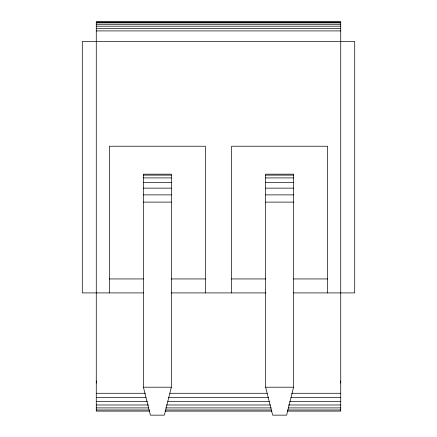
<?xml version="1.0" encoding="UTF-8"?>
<svg xmlns="http://www.w3.org/2000/svg" width="437" height="437" viewBox="0 0 437 437"><rect width="100%" height="100%" fill="white"/><g stroke="black" fill="none" stroke-linecap="round" stroke-linejoin="round"><path stroke-width="0.66" d="M96.266 383.009L96.364 380.966M171.353 387.209L164.367 415.15L150.399 415.15L143.412 387.209L143.412 174.172L171.353 174.172L171.353 387.209L143.412 387.209M293.588 387.209L286.601 415.15L272.633 415.15L265.647 387.209L265.647 174.172L293.588 174.172L293.588 387.209L265.647 387.209M96.266 22.047L340.734 22.047M96.266 22.877L340.734 22.877M96.266 24.292L340.734 24.292M96.266 26.193L340.734 26.193M96.266 28.449L340.734 28.449M96.266 30.912L340.734 30.912M143.412 175.122L171.353 175.122M265.647 175.122L293.588 175.122M143.412 177.914L171.353 177.914M265.647 177.914L293.588 177.914M143.412 182.355L171.353 182.355M265.647 182.355L293.588 182.355M143.412 188.139L171.353 188.139M265.647 188.139L293.588 188.139M143.412 194.88L171.353 194.88M265.647 194.88L293.588 194.88M143.412 202.113L171.353 202.113M265.647 202.113L293.588 202.113M109.359 278.943L143.418 278.943M171.348 278.943L205.401 278.943M231.599 278.943L265.652 278.943M293.582 278.943L327.641 278.943M143.418 292.916L82.293 292.916L82.293 41.455L354.707 41.455L354.707 292.916L293.582 292.916M171.173 292.916L265.827 292.916M96.266 393.278L145.297 393.278M169.807 393.278L267.193 393.278M291.703 393.278L340.734 393.278M96.266 397.435L145.974 397.435M168.447 397.435L268.553 397.435M291.026 397.435L340.734 397.435M96.266 401.417L147.34 401.417M167.764 401.417L269.236 401.417M289.66 401.417L340.734 401.417M96.266 404.984L148.7 404.984M166.404 404.984L270.596 404.984M288.3 404.984L340.734 404.984M96.266 407.901L148.7 407.901M165.721 407.901L271.279 407.901M288.3 407.901L340.734 407.901M96.266 409.982L149.383 409.982M165.721 409.982L271.279 409.982M287.617 409.982L340.734 409.982M149.64 411.102L96.266 411.102L96.266 21.85L340.734 21.85L340.734 411.102L287.36 411.102M165.044 411.102L271.956 411.102M340.636 380.966L340.734 383.009M327.641 292.916L327.641 146.231L231.599 146.231L231.599 292.916M205.401 292.916L205.401 146.231L109.359 146.231L109.359 292.916"/></g></svg>
